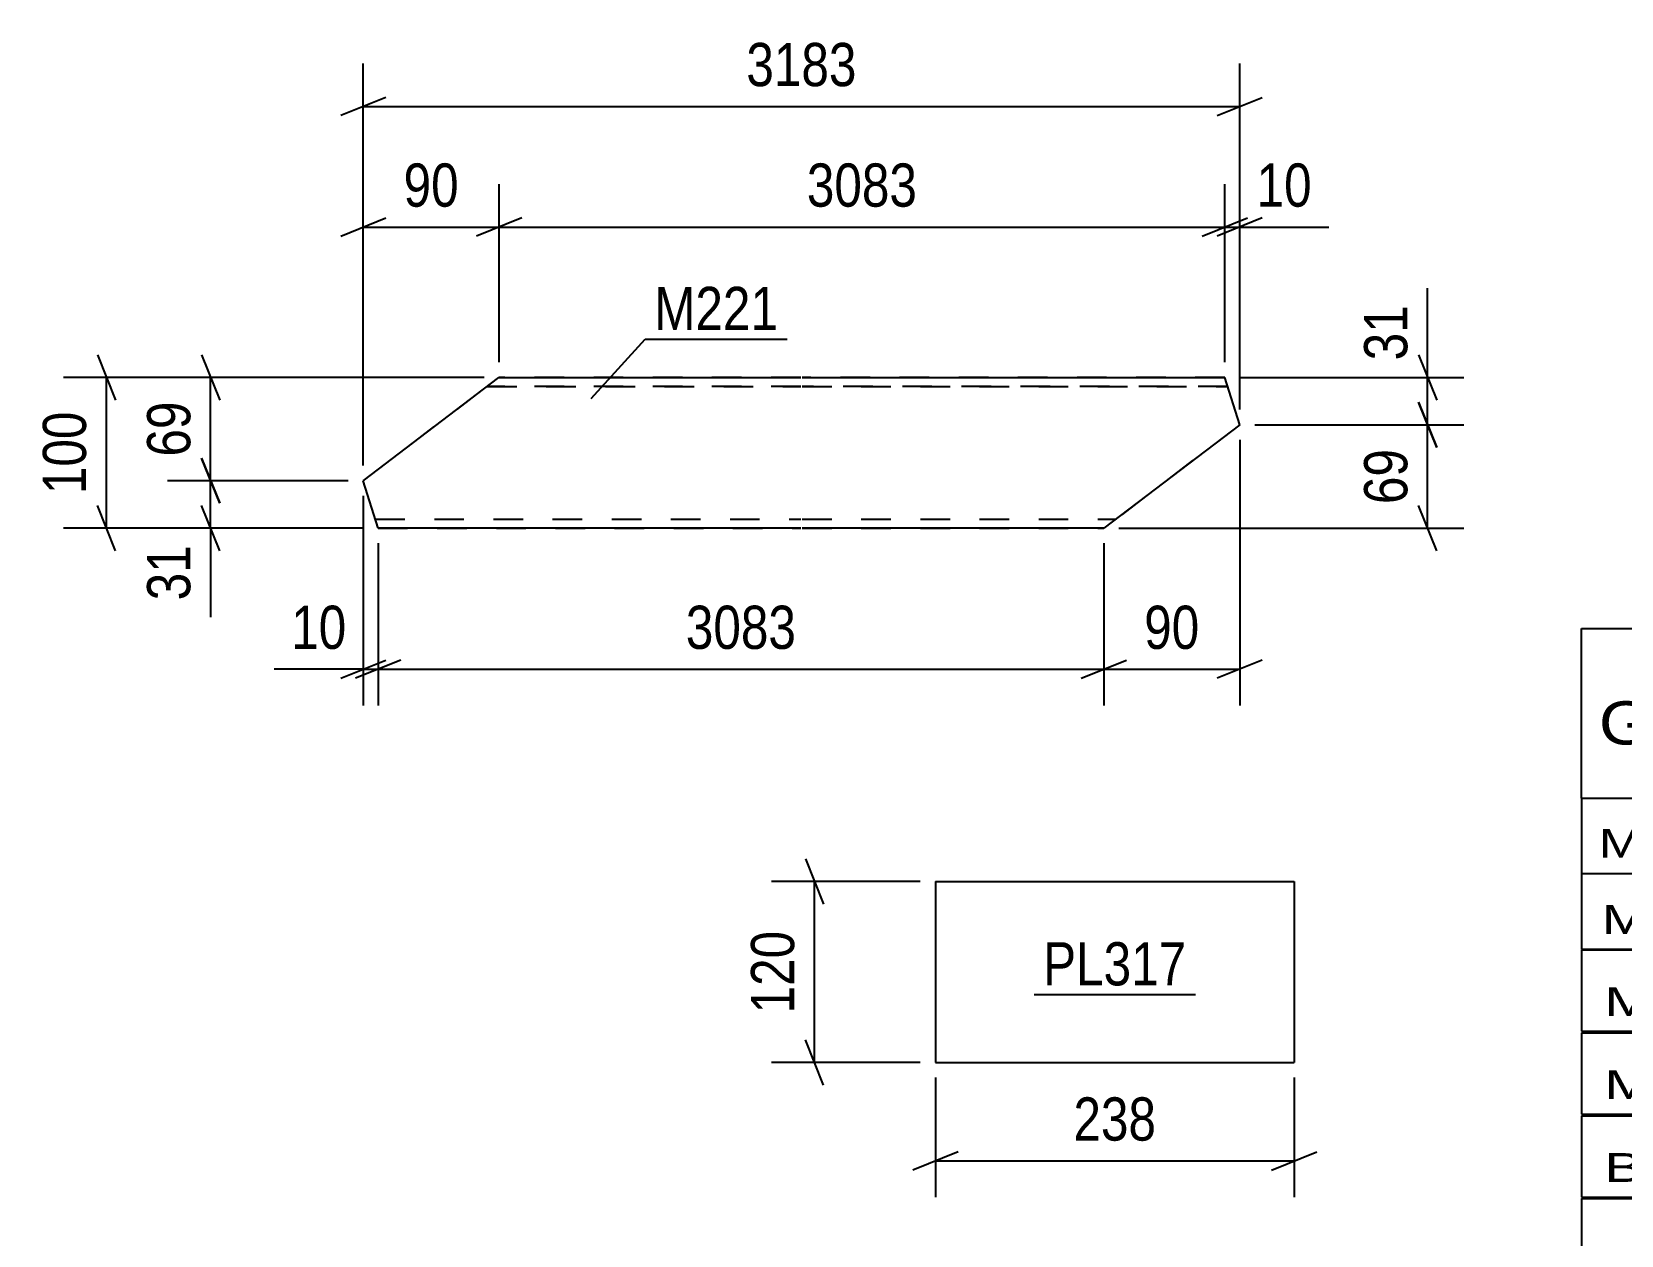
# Model space of a CAD drawing. Header units: millimetres. Extents: x 0 to 841, y 0 to 594.
# Drawn here: x 413.3 to 518.6, y 90 to 169.8 of the extents above; entities that cross this region are included whole.
import ezdxf

# ---------------------------------------------------------------- set-up
doc = ezdxf.new("R2010")
doc.units = ezdxf.units.MM
doc.linetypes.add('DXK_LINE_DOT2', pattern=[3.9198, 1.9599, -1.9599])
doc.styles.add('Arial Narrow', font='ARIALN.TTF', dxfattribs={"height": 0.2})

# ---------------------------------------------------------------- blocks, each defined once
blk = doc.blocks.new('Part-122568681-8261 - 8255')
at = {"color": 2, "linetype": 'Continuous'}
for p, q in [((435.26, 140.05), (444.25, 146.9)), ((444.25, 146.9), (444.25, 146.9)), ((444.25, 146.9), (464.25, 146.9)), ((464.35, 146.9), (492.37, 146.9)), ((493.35, 143.76), (492.37, 146.9)), ((493.35, 143.76), (484.35, 136.9)), ((436.24, 136.9), (435.26, 140.05)), ((464.25, 136.9), (436.24, 136.9)), ((436.24, 136.9), (436.24, 136.9)), ((484.35, 136.9), (464.35, 136.9)), ((484.35, 136.9), (484.35, 136.9))]:
    blk.add_line(p, q, dxfattribs=at)
at = {"color": 7, "linetype": 'DXK_LINE_DOT2'}
for p, q in [((435.26, 140.05), (444.25, 146.9)), ((464.25, 146.9), (444.25, 146.9)), ((492.37, 146.9), (464.35, 146.9)), ((443.47, 146.3), (464.25, 146.3)), ((464.25, 146.3), (443.47, 146.3)), ((443.47, 146.3), (443.47, 146.3)), ((464.35, 146.3), (492.55, 146.3)), ((492.55, 146.3), (464.35, 146.3)), ((493.35, 143.76), (484.35, 136.9)), ((435.26, 140.05), (435.26, 140.05)), ((436.05, 137.5), (436.05, 137.5)), ((436.05, 137.5), (464.25, 137.5)), ((436.05, 137.5), (464.25, 137.5)), ((464.35, 137.5), (485.14, 137.5)), ((464.35, 137.5), (485.14, 137.5)), ((485.14, 137.5), (485.14, 137.5)), ((436.24, 136.9), (464.25, 136.9)), ((464.35, 136.9), (484.35, 136.9))]:
    blk.add_line(p, q, dxfattribs=at)
blk = doc.blocks.new('Part-122568681-12738 - 12737')
at = {"color": 2, "linetype": 'Continuous'}
for p, q in [((473.18, 113.48), (473.18, 101.48)), ((473.18, 113.48), (496.96, 113.48)), ((496.96, 113.48), (496.96, 101.48)), ((473.18, 101.48), (496.96, 101.48))]:
    blk.add_line(p, q, dxfattribs=at)
blk = doc.blocks.new('StraightDimension-122568681-8297 - 8255')
at = {"color": 7, "linetype": 'Continuous'}
for p, q in [((505.21, 145.26), (506.41, 142.26)), ((494.35, 143.76), (508.21, 143.76)), ((505.81, 136.9), (505.81, 143.76)), ((506.41, 135.4), (505.21, 138.4)), ((485.35, 136.9), (508.21, 136.9))]:
    blk.add_line(p, q, dxfattribs=at)
at = {"color": 0}
blk.add_wipeout([(505.06, 142.76), (500.86, 142.76), (500.86, 137.9), (505.06, 137.9)], dxfattribs=at)
at = {"color": 3, "style": 'Arial Narrow'}
blk.add_text('69', height=2.863, rotation=90.0002, dxfattribs=at).set_placement((504.46, 138.5))
blk = doc.blocks.new('StraightDimension-122568681-8264 - 8255')
at = {"color": 7, "linetype": 'Continuous'}
for p, q in [((417.63, 148.4), (418.83, 145.4)), ((443.26, 146.9), (415.38, 146.9)), ((418.23, 136.9), (418.23, 146.9)), ((418.83, 135.4), (417.63, 138.4)), ((435.24, 136.9), (415.38, 136.9))]:
    blk.add_line(p, q, dxfattribs=at)
at = {"color": 0}
blk.add_wipeout([(417.48, 145.25), (413.28, 145.25), (413.28, 138.56), (417.48, 138.56)], dxfattribs=at)
at = {"color": 3, "style": 'Arial Narrow'}
blk.add_text('100', height=2.863, rotation=90.0002, dxfattribs=at).set_placement((416.88, 139.16))
blk = doc.blocks.new('StraightDimension-122568681-8322 - 8255')
at = {"color": 7, "linetype": 'Continuous'}
for p, q in [((505.81, 146.9), (505.81, 152.81)), ((505.81, 146.9), (505.81, 152.81)), ((505.21, 148.4), (506.41, 145.4)), ((493.37, 146.9), (508.21, 146.9)), ((505.81, 143.76), (505.81, 146.9)), ((506.41, 142.26), (505.21, 145.26)), ((494.35, 143.76), (508.21, 143.76))]:
    blk.add_line(p, q, dxfattribs=at)
at = {"color": 0}
blk.add_wipeout([(505.06, 152.28), (500.86, 152.28), (500.86, 147.43), (505.06, 147.43)], dxfattribs=at)
at = {"color": 3, "style": 'Arial Narrow'}
blk.add_text('31', height=2.863, rotation=90.0002, dxfattribs=at).set_placement((504.46, 148.03))
blk = doc.blocks.new('StraightDimension-122568681-8371 - 8255')
at = {"color": 7, "linetype": 'Continuous'}
for p, q in [((424.54, 148.4), (425.74, 145.4)), ((443.26, 146.9), (422.29, 146.9)), ((425.14, 140.05), (425.14, 146.9)), ((425.74, 138.55), (424.54, 141.55)), ((434.26, 140.05), (422.29, 140.05))]:
    blk.add_line(p, q, dxfattribs=at)
at = {"color": 0}
blk.add_wipeout([(424.39, 145.9), (420.19, 145.9), (420.19, 141.05), (424.39, 141.05)], dxfattribs=at)
at = {"color": 3, "style": 'Arial Narrow'}
blk.add_text('69', height=2.863, rotation=90.0002, dxfattribs=at).set_placement((423.79, 141.65))
blk = doc.blocks.new('StraightDimension-122568681-8347 - 8255')
at = {"color": 7, "linetype": 'Continuous'}
for p, q in [((424.54, 141.55), (425.74, 138.55)), ((434.26, 140.05), (422.29, 140.05)), ((425.14, 136.9), (425.14, 140.05)), ((425.74, 135.4), (424.54, 138.4)), ((435.24, 136.9), (422.29, 136.9)), ((425.14, 136.9), (425.14, 131)), ((425.14, 136.9), (425.14, 131))]:
    blk.add_line(p, q, dxfattribs=at)
at = {"color": 0}
blk.add_wipeout([(424.39, 136.38), (420.19, 136.38), (420.19, 131.52), (424.39, 131.52)], dxfattribs=at)
at = {"color": 3, "style": 'Arial Narrow'}
blk.add_text('31', height=2.863, rotation=90.0002, dxfattribs=at).set_placement((423.79, 132.12))
blk = doc.blocks.new('StraightDimension-122568681-8396 - 8255')
at = {"color": 7, "linetype": 'Continuous'}
for p, q in [((493.35, 142.76), (493.35, 125.15)), ((484.35, 135.9), (484.35, 125.15)), ((482.85, 126.95), (485.85, 128.15)), ((484.35, 127.55), (493.35, 127.55)), ((494.85, 128.15), (491.85, 126.95))]:
    blk.add_line(p, q, dxfattribs=at)
at = {"color": 0}
blk.add_wipeout([(491.28, 128.3), (491.28, 132.5), (486.42, 132.5), (486.42, 128.3)], dxfattribs=at)
at = {"color": 3, "style": 'Arial Narrow'}
blk.add_text('90', height=2.863, dxfattribs=at).set_placement((487.02, 128.9))
blk = doc.blocks.new('StraightDimension-122568681-8413 - 8255')
at = {"color": 7, "linetype": 'Continuous'}
for p, q in [((436.24, 135.9), (436.24, 125.15)), ((484.35, 135.9), (484.35, 125.15)), ((437.74, 128.15), (434.74, 126.95)), ((436.24, 127.55), (484.35, 127.55)), ((482.85, 126.95), (485.85, 128.15))]:
    blk.add_line(p, q, dxfattribs=at)
at = {"color": 0}
blk.add_wipeout([(464.55, 128.3), (464.55, 132.5), (456.04, 132.5), (456.04, 128.3)], dxfattribs=at)
at = {"color": 3, "style": 'Arial Narrow'}
blk.add_text('3083', height=2.863, dxfattribs=at).set_placement((456.64, 128.9))
blk = doc.blocks.new('StraightDimension-122568681-8437 - 8255')
at = {"color": 7, "linetype": 'Continuous'}
for p, q in [((435.26, 139.05), (435.26, 125.15)), ((436.24, 135.9), (436.24, 125.15)), ((435.26, 127.55), (429.35, 127.55)), ((435.26, 127.55), (429.35, 127.55)), ((433.76, 126.95), (436.76, 128.15)), ((437.74, 128.15), (434.74, 126.95)), ((435.26, 127.55), (436.24, 127.55))]:
    blk.add_line(p, q, dxfattribs=at)
at = {"color": 0}
blk.add_wipeout([(434.73, 128.3), (434.73, 132.5), (429.88, 132.5), (429.88, 128.3)], dxfattribs=at)
at = {"color": 3, "style": 'Arial Narrow'}
blk.add_text('10', height=2.863, dxfattribs=at).set_placement((430.48, 128.9))
blk = doc.blocks.new('StraightDimension-122568681-8455 - 8255')
at = {"color": 7, "linetype": 'Continuous'}
for p, q in [((435.26, 141.05), (435.26, 167.71)), ((493.35, 144.76), (493.35, 167.71)), ((436.76, 165.46), (433.76, 164.26)), ((491.85, 164.26), (494.85, 165.46)), ((435.26, 164.86), (493.35, 164.86))]:
    blk.add_line(p, q, dxfattribs=at)
at = {"color": 0}
blk.add_wipeout([(468.56, 165.61), (468.56, 169.81), (460.05, 169.81), (460.05, 165.61)], dxfattribs=at)
at = {"color": 3, "style": 'Arial Narrow'}
blk.add_text('3183', height=2.863, dxfattribs=at).set_placement((460.65, 166.21))
blk = doc.blocks.new('StraightDimension-122568681-8466 - 8255')
at = {"color": 7, "linetype": 'Continuous'}
for p, q in [((492.37, 147.9), (492.37, 159.72)), ((493.35, 144.76), (493.35, 159.72)), ((490.87, 156.27), (493.87, 157.47)), ((494.85, 157.47), (491.85, 156.27)), ((492.37, 156.87), (493.35, 156.87)), ((493.35, 156.87), (499.25, 156.87)), ((493.35, 156.87), (499.25, 156.87))]:
    blk.add_line(p, q, dxfattribs=at)
at = {"color": 0}
blk.add_wipeout([(498.73, 157.62), (498.73, 161.82), (493.87, 161.82), (493.87, 157.62)], dxfattribs=at)
at = {"color": 3, "style": 'Arial Narrow'}
blk.add_text('10', height=2.863, dxfattribs=at).set_placement((494.47, 158.22))
blk = doc.blocks.new('StraightDimension-122568681-8483 - 8255')
at = {"color": 7, "linetype": 'Continuous'}
for p, q in [((444.26, 147.9), (444.26, 159.72)), ((492.37, 147.9), (492.37, 159.72)), ((445.76, 157.47), (442.76, 156.27)), ((490.87, 156.27), (493.87, 157.47)), ((444.26, 156.87), (492.37, 156.87))]:
    blk.add_line(p, q, dxfattribs=at)
at = {"color": 0}
blk.add_wipeout([(472.57, 157.62), (472.57, 161.82), (464.06, 161.82), (464.06, 157.62)], dxfattribs=at)
at = {"color": 3, "style": 'Arial Narrow'}
blk.add_text('3083', height=2.863, dxfattribs=at).set_placement((464.66, 158.22))
blk = doc.blocks.new('StraightDimension-122568681-8507 - 8255')
at = {"color": 7, "linetype": 'Continuous'}
for p, q in [((435.26, 141.05), (435.26, 159.72)), ((444.26, 147.9), (444.26, 159.72)), ((433.76, 156.27), (436.76, 157.47)), ((445.76, 157.47), (442.76, 156.27)), ((435.26, 156.87), (444.26, 156.87))]:
    blk.add_line(p, q, dxfattribs=at)
at = {"color": 0}
blk.add_wipeout([(442.19, 157.62), (442.19, 161.82), (437.33, 161.82), (437.33, 157.62)], dxfattribs=at)
at = {"color": 3, "style": 'Arial Narrow'}
blk.add_text('90', height=2.863, dxfattribs=at).set_placement((437.93, 158.22))
blk = doc.blocks.new('StraightDimension-122568681-12911 - 12737')
at = {"color": 7, "linetype": 'Continuous'}
for p, q in [((464.57, 114.98), (465.77, 111.98)), ((472.18, 113.48), (462.32, 113.48)), ((465.17, 101.48), (465.17, 113.48)), ((465.77, 99.98), (464.57, 102.98)), ((472.18, 101.48), (462.32, 101.48))]:
    blk.add_line(p, q, dxfattribs=at)
at = {"color": 0}
blk.add_wipeout([(464.42, 110.82), (460.22, 110.82), (460.22, 104.13), (464.42, 104.13)], dxfattribs=at)
at = {"color": 3, "style": 'Arial Narrow'}
blk.add_text('120', height=2.863, rotation=90.0002, dxfattribs=at).set_placement((463.82, 104.73))
blk = doc.blocks.new('StraightDimension-122568681-12915 - 12737')
at = {"color": 7, "linetype": 'Continuous'}
for p, q in [((473.18, 100.48), (473.18, 92.55)), ((496.96, 100.48), (496.96, 92.55)), ((474.68, 95.55), (471.68, 94.35)), ((473.18, 94.95), (496.96, 94.95)), ((495.46, 94.35), (498.46, 95.55))]:
    blk.add_line(p, q, dxfattribs=at)
at = {"color": 0}
blk.add_wipeout([(488.41, 95.7), (488.41, 99.9), (481.73, 99.9), (481.73, 95.7)], dxfattribs=at)
at = {"color": 3, "style": 'Arial Narrow'}
blk.add_text('238', height=2.863, dxfattribs=at).set_placement((482.33, 96.3))
blk = doc.blocks.new('Unknown-122568681-15229')
at = {"color": 7, "linetype": 'Continuous'}
for p, q in [((516, 130.25), (676, 130.25)), ((516, 119), (516, 130.25)), ((516, 119), (676, 119)), ((516, 119), (516, 114)), ((516, 114), (676, 114)), ((516, 114), (516, 109)), ((516, 109), (676, 109)), ((516, 108.95), (516, 103.55)), ((516, 108.95), (676, 108.95)), ((516, 103.55), (676, 103.55)), ((516, 103.45), (516, 98.05)), ((516, 103.45), (676, 103.45)), ((516, 98.05), (676, 98.05)), ((516, 97.95), (516, 92.55)), ((516, 97.95), (676, 97.95)), ((516, 92.55), (676, 92.55)), ((516, 92.45), (516, 87.05)), ((516, 92.45), (676, 92.45))]:
    blk.add_line(p, q, dxfattribs=at)
at = {"color": 7, "style": 'Arial Narrow'}
for s, height, width, p in [('GENERAL NOTES & WELD DETAILS :', 2.8633, 1.4, (517.15, 122.56)), ("MATERIAL LIST FOR ASSEMBLY MK'D", 1.9089, 1.6, (517.15, 115.06)), ('Mark', 1.909, 1.7, (517.34, 110))]:
    blk.add_text(s, height=height, dxfattribs=dict(at, width=width)).set_placement(p)
at = {"color": 7, "linetype": 'Continuous', "style": 'Arial Narrow', "width": 1.794707}
for s, p in [('M224', (517.5, 104.56)), ('M221', (517.5, 99.06)), ('BC179', (517.5, 93.56))]:
    blk.add_text(s, height=1.909, dxfattribs=at).set_placement(p)
blk = doc.blocks.new('Mark-122568681-8257 - 8255')
at = {"color": 30, "linetype": 'Continuous'}
for p, q in [((450.36, 145.51), (453.94, 149.44)), ((453.94, 149.44), (463.36, 149.44))]:
    blk.add_line(p, q, dxfattribs=at)
at = {"color": 0}
blk.add_wipeout([(462.76, 150.04), (462.76, 153.04), (454.54, 153.04), (454.54, 150.04)], dxfattribs=at)
blk.add_wipeout([(462.76, 150.04), (462.76, 153.04), (454.54, 153.04), (454.54, 150.04)], dxfattribs=at)
at = {"color": 3, "style": 'Arial Narrow'}
blk.add_text('M221', height=2.863, dxfattribs=at).set_placement((454.54, 150.04))
blk = doc.blocks.new('Mark-122568681-13187 - 12737')
at = {"color": 30, "linetype": 'Continuous'}
blk.add_line((479.72, 105.99), (490.42, 105.99), dxfattribs=at)
at = {"color": 0}
blk.add_wipeout([(489.82, 106.59), (489.82, 109.59), (480.32, 109.59), (480.32, 106.59)], dxfattribs=at)
blk.add_wipeout([(489.82, 106.59), (489.82, 109.59), (480.32, 109.59), (480.32, 106.59)], dxfattribs=at)
at = {"color": 3, "style": 'Arial Narrow'}
blk.add_text('PL317', height=2.863, dxfattribs=at).set_placement((480.32, 106.59))

msp = doc.modelspace()

# ---------------------------------------------------------------- block references
for name in ['Part-122568681-8261 - 8255', 'Unknown-122568681-15229', 'StraightDimension-122568681-12911 - 12737', 'Part-122568681-12738 - 12737']:
    msp.add_blockref(name, (0, 0))

# ---------------------------------------------------------------- next in the draw order: block references
for name in ['StraightDimension-122568681-8264 - 8255', 'StraightDimension-122568681-8297 - 8255', 'Mark-122568681-13187 - 12737', 'StraightDimension-122568681-12915 - 12737']:
    msp.add_blockref(name, (0, 0))

# ---------------------------------------------------------------- next in the draw order: block references
for name in ['StraightDimension-122568681-8322 - 8255', 'StraightDimension-122568681-8371 - 8255']:
    msp.add_blockref(name, (0, 0))

# ---------------------------------------------------------------- next in the draw order: block references
for name in ['StraightDimension-122568681-8396 - 8255', 'StraightDimension-122568681-8347 - 8255']:
    msp.add_blockref(name, (0, 0))

# ---------------------------------------------------------------- next in the draw order: block references
for name in ['StraightDimension-122568681-8455 - 8255', 'StraightDimension-122568681-8413 - 8255']:
    msp.add_blockref(name, (0, 0))

# ---------------------------------------------------------------- next in the draw order: block references
for name in ['StraightDimension-122568681-8466 - 8255', 'StraightDimension-122568681-8437 - 8255']:
    msp.add_blockref(name, (0, 0))

# ---------------------------------------------------------------- next in the draw order: block references
msp.add_blockref('StraightDimension-122568681-8483 - 8255', (0, 0))

# ---------------------------------------------------------------- next in the draw order: block references
for name in ['StraightDimension-122568681-8507 - 8255', 'Mark-122568681-8257 - 8255']:
    msp.add_blockref(name, (0, 0))

doc.saveas('drawing.dxf')
